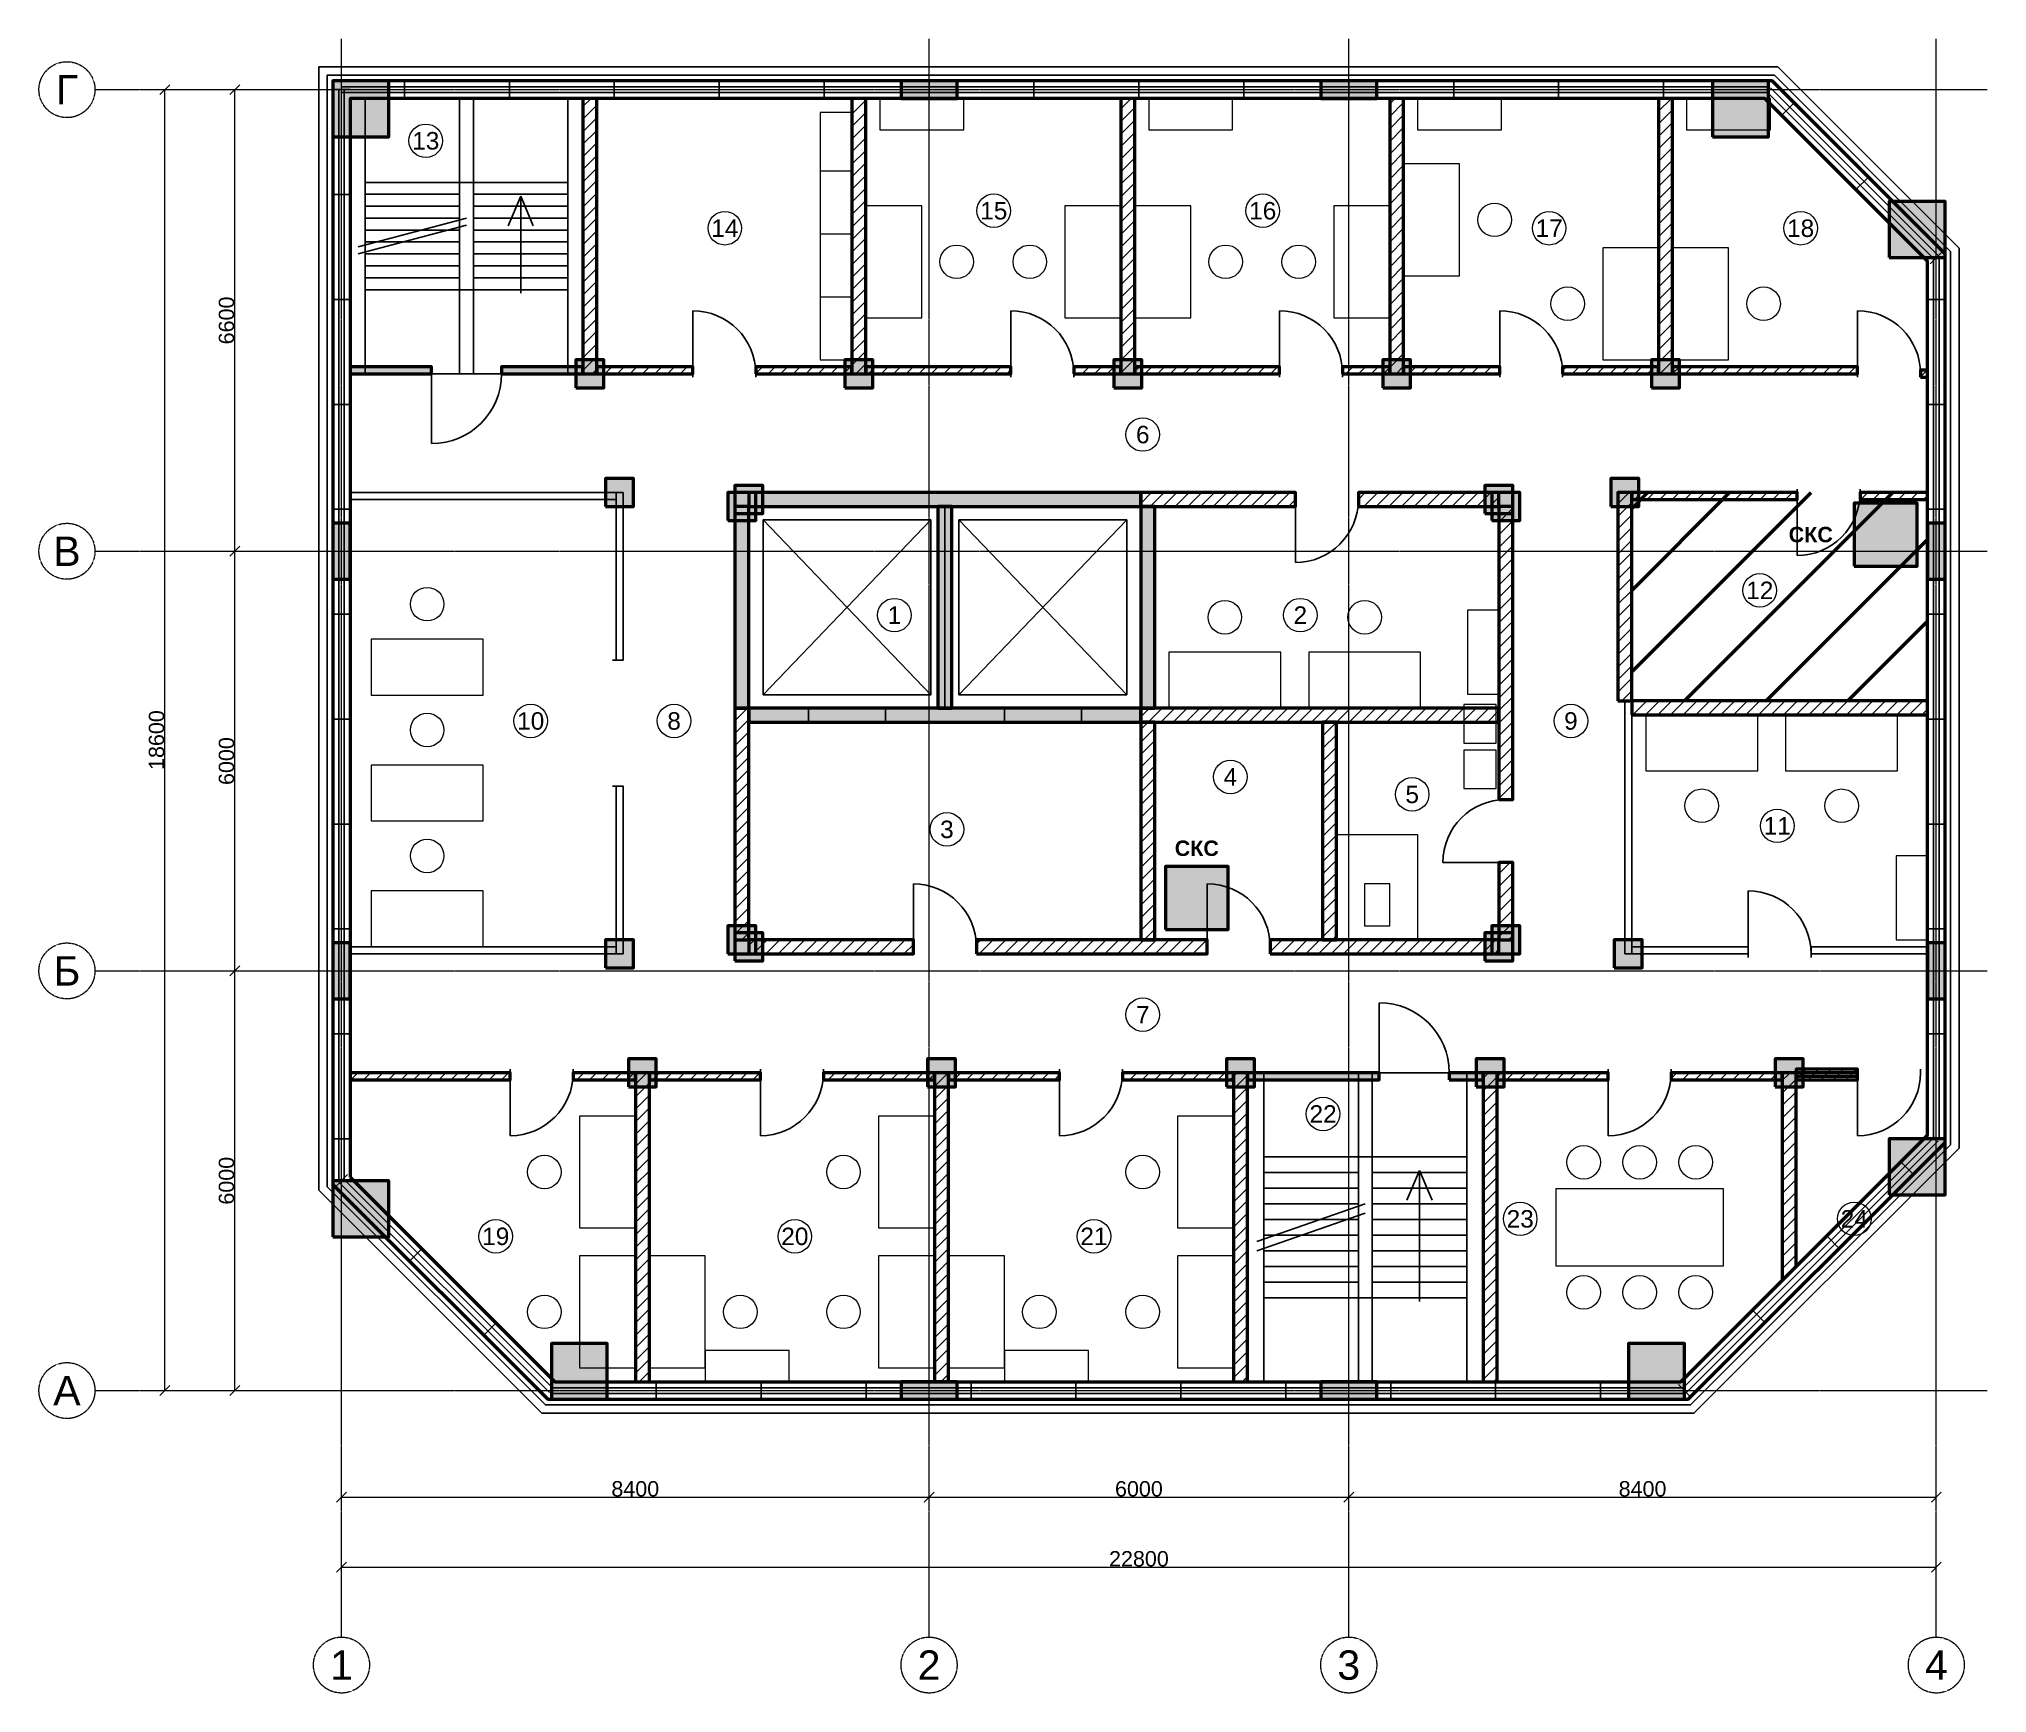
# Model space of a CAD drawing. Header units: millimetres. Extents: x -4325 to 23525, y -4325 to 19325.
import ezdxf
from ezdxf.enums import TextEntityAlignment as Align

# ---------------------------------------------------------------- set-up
doc = ezdxf.new("R2010")
doc.units = ezdxf.units.MM
doc.linetypes.add('CENTER2', pattern=[2.541, 1.587, -0.318, 0.318, -0.318])
for name, color, linetype, lineweight in [('A-ANNO-ROOM', 7, 'CONTINUOUS', 18), ('A-DIMS', 8, 'CONTINUOUS', 13), ('A-DOOR', 3, 'CONTINUOUS', 25), ('A-ELEV', 7, 'CONTINUOUS', 25), ('A-FACADE-PANEL', 8, 'CONTINUOUS', 25), ('A-FURN', 8, 'CONTINUOUS', 18), ('A-GLAZ-RIBBON', 5, 'CONTINUOUS', 25), ('A-GRID', 8, 'CENTER2', 13), ('A-HATCH', 9, 'CONTINUOUS', 9), ('A-OUTLINE', 7, 'CONTINUOUS', 50), ('A-SANI', 8, 'CONTINUOUS', 18), ('A-STAIR', 7, 'CONTINUOUS', 25), ('A-WALL-BLOCK', 9, 'CONTINUOUS', 50), ('A-WALL-GLASS', 4, 'CONTINUOUS', 25), ('A-WALL-RC', 7, 'CONTINUOUS', 50), ('E-SCS-RISER', 1, 'CONTINUOUS', 50), ('E-SERVER-ROOM', 1, 'CONTINUOUS', 50)]:
    doc.layers.add(name, color=color, linetype=linetype, lineweight=lineweight)
doc.styles.add('Arial-Bold', font='arialbd.ttf')
doc.styles.get("Standard").update_dxf_attribs({"font": 'arial.ttf'})

msp = doc.modelspace()

# ---------------------------------------------------------------- hatches: boundary and pattern name
at = {"layer": 'A-HATCH'}
h = msp.add_hatch(dxfattribs=at)
h.set_pattern_fill('ANSI31', scale=40)
h.paths.add_polyline_path([(3450, 14539), (3650, 14539), (3650, 18475), (3650, 18475), (3450, 18475), (3450, 18475)])
h = msp.add_hatch(dxfattribs=at)
h.set_pattern_fill('ANSI31', scale=40)
h.paths.add_polyline_path([(7295, 14539), (7495, 14539), (7495, 18475), (7495, 18475), (7295, 18475), (7295, 18475)])
h = msp.add_hatch(dxfattribs=at)
h.set_pattern_fill('ANSI31', scale=40)
h.paths.add_polyline_path([(11140, 14539), (11340, 14539), (11340, 18475), (11340, 18475), (11140, 18475), (11140, 18475)])
h = msp.add_hatch(dxfattribs=at)
h.set_pattern_fill('ANSI31', scale=40)
h.paths.add_polyline_path([(14985, 14539), (15185, 14539), (15185, 18475), (15185, 18475), (14985, 18475), (14985, 18475)])
h = msp.add_hatch(dxfattribs=at)
h.set_pattern_fill('ANSI31', scale=40)
h.paths.add_polyline_path([(18830, 14539), (19030, 14539), (19030, 18475), (19030, 18475), (18830, 18475), (18830, 18475)])
h = msp.add_hatch(dxfattribs=at)
h.set_pattern_fill('ANSI31', scale=40)
h.paths.add_polyline_path([(3650, 14539), (5022, 14539), (5022, 14639), (3650, 14639)])
h = msp.add_hatch(dxfattribs=at)
h.set_pattern_fill('ANSI31', scale=40)
h.paths.add_polyline_path([(5922, 14539), (7295, 14539), (7295, 14639), (5922, 14639)])
h = msp.add_hatch(dxfattribs=at)
h.set_pattern_fill('ANSI31', scale=40)
h.paths.add_polyline_path([(7495, 14539), (9568, 14539), (9568, 14639), (7495, 14639)])
h = msp.add_hatch(dxfattribs=at)
h.set_pattern_fill('ANSI31', scale=40)
h.paths.add_polyline_path([(10468, 14539), (11140, 14539), (11140, 14639), (10468, 14639)])
h = msp.add_hatch(dxfattribs=at)
h.set_pattern_fill('ANSI31', scale=40)
h.paths.add_polyline_path([(11340, 14539), (13412, 14539), (13412, 14639), (11340, 14639)])
h = msp.add_hatch(dxfattribs=at)
h.set_pattern_fill('ANSI31', scale=40)
h.paths.add_polyline_path([(14312, 14539), (14985, 14539), (14985, 14639), (14312, 14639)])
h = msp.add_hatch(dxfattribs=at)
h.set_pattern_fill('ANSI31', scale=40)
h.paths.add_polyline_path([(15185, 14539), (16558, 14539), (16558, 14639), (15185, 14639)])
h = msp.add_hatch(dxfattribs=at)
h.set_pattern_fill('ANSI31', scale=40)
h.paths.add_polyline_path([(17458, 14539), (18830, 14539), (18830, 14639), (17458, 14639)])
h = msp.add_hatch(dxfattribs=at)
h.set_pattern_fill('ANSI31', scale=40)
h.paths.add_polyline_path([(19030, 14539), (21675, 14539), (21675, 14639), (19030, 14639)])
h = msp.add_hatch(dxfattribs=at)
h.set_pattern_fill('ANSI31', scale=40)
h.paths.add_polyline_path([(22575, 14489), (22675, 14489), (22675, 14489), (22675, 14589), (22675, 14589), (22575, 14589)])
h = msp.add_hatch(dxfattribs=at)
h.set_pattern_fill('ANSI31', scale=40)
h.paths.add_polyline_path([(11428, 12639), (13637, 12639), (13637, 12839), (11428, 12839)])
h = msp.add_hatch(dxfattribs=at)
h.set_pattern_fill('ANSI31', scale=40)
h.paths.add_polyline_path([(14537, 12639), (16546, 12639), (16546, 12839), (14537, 12839)])
h = msp.add_hatch(dxfattribs=at)
h.set_pattern_fill('ANSI31', scale=40)
h.paths.add_polyline_path([(18246, 9861), (18446, 9861), (18446, 12839), (18246, 12839)])
h = msp.add_hatch(dxfattribs=at)
h.set_pattern_fill('ANSI31', scale=40)
h.paths.add_polyline_path([(18446, 12739), (20810, 12739), (20810, 12839), (18446, 12839)])
h = msp.add_hatch(dxfattribs=at)
h.set_pattern_fill('ANSI31', scale=40)
h.paths.add_polyline_path([(21710, 12739), (22675, 12739), (22675, 12739), (22675, 12839), (22675, 12839), (21710, 12839)])
h = msp.add_hatch(dxfattribs=at)
h.set_pattern_fill('ANSI31', scale=40)
h.paths.add_polyline_path([(16546, 8450), (16746, 8450), (16746, 12639), (16546, 12639)])
h = msp.add_hatch(dxfattribs=at)
h.set_pattern_fill('ANSI31', scale=40)
h.paths.add_polyline_path([(5625, 6444), (5825, 6444), (5825, 9757), (5625, 9757)])
h = msp.add_hatch(dxfattribs=at)
h.set_pattern_fill('ANSI31', scale=40)
h.paths.add_polyline_path([(11428, 9557), (16546, 9557), (16546, 9757), (11428, 9757)])
h = msp.add_hatch(dxfattribs=at)
h.set_pattern_fill('ANSI31', scale=40)
h.paths.add_polyline_path([(18446, 9661), (22675, 9661), (22675, 9661), (22675, 9861), (22675, 9861), (18446, 9861)])
h = msp.add_hatch(dxfattribs=at)
h.set_pattern_fill('ANSI31', scale=40)
h.paths.add_polyline_path([(11428, 6444), (11628, 6444), (11628, 9557), (11428, 9557)])
h = msp.add_hatch(dxfattribs=at)
h.set_pattern_fill('ANSI31', scale=40)
h.paths.add_polyline_path([(14027, 6444), (14227, 6444), (14227, 9557), (14027, 9557)])
h = msp.add_hatch(dxfattribs=at)
h.set_pattern_fill('ANSI31', scale=40)
h.paths.add_polyline_path([(16546, 6444), (16746, 6444), (16746, 7550), (16546, 7550)])
h = msp.add_hatch(dxfattribs=at)
h.set_pattern_fill('ANSI31', scale=40)
h.paths.add_polyline_path([(5825, 6244), (8176, 6244), (8176, 6444), (5825, 6444)])
h = msp.add_hatch(dxfattribs=at)
h.set_pattern_fill('ANSI31', scale=40)
h.paths.add_polyline_path([(9076, 6244), (12378, 6244), (12378, 6444), (9076, 6444)])
h = msp.add_hatch(dxfattribs=at)
h.set_pattern_fill('ANSI31', scale=40)
h.paths.add_polyline_path([(13278, 6244), (16546, 6244), (16546, 6444), (13278, 6444)])
h = msp.add_hatch(dxfattribs=at)
h.set_pattern_fill('ANSI31', scale=40)
h.paths.add_polyline_path([(125, 4444), (125, 4444), (2413, 4444), (2413, 4544), (125, 4544), (125, 4544)])
h = msp.add_hatch(dxfattribs=at)
h.set_pattern_fill('ANSI31', scale=40)
h.paths.add_polyline_path([(3313, 4444), (4201, 4444), (4201, 4544), (3313, 4544)])
h = msp.add_hatch(dxfattribs=at)
h.set_pattern_fill('ANSI31', scale=40)
h.paths.add_polyline_path([(4201, 125), (4401, 125), (4401, 125), (4401, 4544), (4201, 4544), (4201, 125)])
h = msp.add_hatch(dxfattribs=at)
h.set_pattern_fill('ANSI31', scale=40)
h.paths.add_polyline_path([(4401, 4444), (5989, 4444), (5989, 4544), (4401, 4544)])
h = msp.add_hatch(dxfattribs=at)
h.set_pattern_fill('ANSI31', scale=40)
h.paths.add_polyline_path([(6889, 4444), (8477, 4444), (8477, 4544), (6889, 4544)])
h = msp.add_hatch(dxfattribs=at)
h.set_pattern_fill('ANSI31', scale=40)
h.paths.add_polyline_path([(8477, 125), (8677, 125), (8677, 125), (8677, 4544), (8477, 4544), (8477, 125)])
h = msp.add_hatch(dxfattribs=at)
h.set_pattern_fill('ANSI31', scale=40)
h.paths.add_polyline_path([(8677, 4444), (10265, 4444), (10265, 4544), (8677, 4544)])
h = msp.add_hatch(dxfattribs=at)
h.set_pattern_fill('ANSI31', scale=40)
h.paths.add_polyline_path([(11165, 4444), (12753, 4444), (12753, 4544), (11165, 4544)])
h = msp.add_hatch(dxfattribs=at)
h.set_pattern_fill('ANSI31', scale=40)
h.paths.add_polyline_path([(12753, 125), (12953, 125), (12953, 125), (12953, 4544), (12753, 4544), (12753, 125)])
h = msp.add_hatch(dxfattribs=at)
h.set_pattern_fill('ANSI31', scale=40)
h.paths.add_polyline_path([(16321, 125), (16521, 125), (16521, 125), (16521, 4544), (16321, 4544), (16321, 125)])
h = msp.add_hatch(dxfattribs=at)
h.set_pattern_fill('ANSI31', scale=40)
h.paths.add_polyline_path([(16521, 4444), (18109, 4444), (18109, 4544), (16521, 4544)])
h = msp.add_hatch(dxfattribs=at)
h.set_pattern_fill('ANSI31', scale=40)
h.paths.add_polyline_path([(19009, 4444), (20597, 4444), (20597, 4544), (19009, 4544)])
h = msp.add_hatch(dxfattribs=at)
h.set_pattern_fill('ANSI31', scale=40)
h.paths.add_polyline_path([(20797, 1774), (20797, 4544), (20597, 4544), (20597, 1574)])
h = msp.add_hatch(dxfattribs=at)
h.set_pattern_fill('ANSI31', scale=40)
h.paths.add_polyline_path([(20797, 4494), (21675, 4494), (21675, 4594), (20797, 4594)])
h = msp.add_hatch(dxfattribs=at)
h.set_pattern_fill('ANSI31', scale=40)
h.paths.add_polyline_path([(20797, 4444), (21675, 4444), (21675, 4544), (20797, 4544)])
at = {"layer": 'A-WALL-RC'}
h = msp.add_hatch(color=7, dxfattribs=at)
h.dxf.hatch_style = 1
h.paths.add_polyline_path([(-125, 17925), (675, 17925), (675, 18725), (-125, 18725)])
h = msp.add_hatch(color=7, dxfattribs=at)
h.dxf.hatch_style = 1
h.paths.add_polyline_path([(8000, 18475), (8800, 18475), (8800, 18725), (8000, 18725)])
h = msp.add_hatch(color=7, dxfattribs=at)
h.dxf.hatch_style = 1
h.paths.add_polyline_path([(14000, 18475), (14800, 18475), (14800, 18725), (14000, 18725)])
h = msp.add_hatch(color=7, dxfattribs=at)
h.dxf.hatch_style = 1
h.paths.add_polyline_path([(19600, 17925), (20400, 17925), (20400, 18725), (19600, 18725)])
h = msp.add_hatch(color=7, dxfattribs=at)
h.dxf.hatch_style = 1
h.paths.add_polyline_path([(22125, 16200), (22925, 16200), (22925, 17000), (22125, 17000)])
h = msp.add_hatch(color=7, dxfattribs=at)
h.dxf.hatch_style = 1
h.paths.add_polyline_path([(125, 14539), (125, 14539), (1288, 14539), (1288, 14639), (125, 14639), (125, 14639)])
h = msp.add_hatch(color=7, dxfattribs=at)
h.dxf.hatch_style = 1
h.paths.add_polyline_path([(2288, 14539), (3450, 14539), (3450, 14639), (2288, 14639)])
h = msp.add_hatch(color=7, dxfattribs=at)
h.dxf.hatch_style = 1
h.paths.add_polyline_path([(3350, 14339), (3750, 14339), (3750, 14739), (3350, 14739)])
h = msp.add_hatch(color=7, dxfattribs=at)
h.dxf.hatch_style = 1
h.paths.add_polyline_path([(7195, 14339), (7595, 14339), (7595, 14739), (7195, 14739)])
h = msp.add_hatch(color=7, dxfattribs=at)
h.dxf.hatch_style = 1
h.paths.add_polyline_path([(11040, 14339), (11440, 14339), (11440, 14739), (11040, 14739)])
h = msp.add_hatch(color=7, dxfattribs=at)
h.dxf.hatch_style = 1
h.paths.add_polyline_path([(14885, 14339), (15285, 14339), (15285, 14739), (14885, 14739)])
h = msp.add_hatch(color=7, dxfattribs=at)
h.dxf.hatch_style = 1
h.paths.add_polyline_path([(18730, 14339), (19130, 14339), (19130, 14739), (18730, 14739)])
h = msp.add_hatch(color=7, dxfattribs=at)
h.dxf.hatch_style = 1
h.paths.add_polyline_path([(3775, 12639), (4175, 12639), (4175, 13039), (3775, 13039)])
h = msp.add_hatch(color=7, dxfattribs=at)
h.dxf.hatch_style = 1
h.paths.add_polyline_path([(5525, 12439), (5925, 12439), (5925, 12839), (5525, 12839)])
h = msp.add_hatch(color=7, dxfattribs=at)
h.dxf.hatch_style = 1
h.paths.add_polyline_path([(5625, 12539), (6025, 12539), (6025, 12939), (5625, 12939)])
h = msp.add_hatch(color=7, dxfattribs=at)
h.dxf.hatch_style = 1
h.paths.add_polyline_path([(5825, 12639), (11428, 12639), (11428, 12839), (5825, 12839)])
h = msp.add_hatch(color=7, dxfattribs=at)
h.dxf.hatch_style = 1
h.paths.add_polyline_path([(16346, 12539), (16746, 12539), (16746, 12939), (16346, 12939)])
h = msp.add_hatch(color=7, dxfattribs=at)
h.dxf.hatch_style = 1
h.paths.add_polyline_path([(16446, 12439), (16846, 12439), (16846, 12839), (16446, 12839)])
h = msp.add_hatch(color=7, dxfattribs=at)
h.dxf.hatch_style = 1
h.paths.add_polyline_path([(18146, 12639), (18546, 12639), (18546, 13039), (18146, 13039)])
h = msp.add_hatch(color=7, dxfattribs=at)
h.dxf.hatch_style = 1
h.paths.add_polyline_path([(5625, 9757), (5825, 9757), (5825, 12639), (5625, 12639)])
h = msp.add_hatch(color=7, dxfattribs=at)
h.dxf.hatch_style = 1
h.paths.add_polyline_path([(8526, 9757), (8726, 9757), (8726, 12639), (8526, 12639)])
h = msp.add_hatch(color=7, dxfattribs=at)
h.dxf.hatch_style = 1
h.paths.add_polyline_path([(11428, 9757), (11628, 9757), (11628, 12639), (11428, 12639)])
h = msp.add_hatch(color=7, dxfattribs=at)
h.dxf.hatch_style = 1
h.paths.add_polyline_path([(-125, 11600), (125, 11600), (125, 12400), (-125, 12400)])
h = msp.add_hatch(color=7, dxfattribs=at)
h.dxf.hatch_style = 1
h.paths.add_polyline_path([(22675, 11600), (22925, 11600), (22925, 12400), (22675, 12400)])
h = msp.add_hatch(color=7, dxfattribs=at)
h.dxf.hatch_style = 1
h.paths.add_polyline_path([(5825, 9557), (11428, 9557), (11428, 9757), (5825, 9757)])
h = msp.add_hatch(color=7, dxfattribs=at)
h.dxf.hatch_style = 1
h.paths.add_polyline_path([(3775, 6044), (4175, 6044), (4175, 6444), (3775, 6444)])
h = msp.add_hatch(color=7, dxfattribs=at)
h.dxf.hatch_style = 1
h.paths.add_polyline_path([(5525, 6244), (5925, 6244), (5925, 6644), (5525, 6644)])
h = msp.add_hatch(color=7, dxfattribs=at)
h.dxf.hatch_style = 1
h.paths.add_polyline_path([(5625, 6144), (6025, 6144), (6025, 6544), (5625, 6544)])
h = msp.add_hatch(color=7, dxfattribs=at)
h.dxf.hatch_style = 1
h.paths.add_polyline_path([(16346, 6144), (16746, 6144), (16746, 6544), (16346, 6544)])
h = msp.add_hatch(color=7, dxfattribs=at)
h.dxf.hatch_style = 1
h.paths.add_polyline_path([(16446, 6244), (16846, 6244), (16846, 6644), (16446, 6644)])
h = msp.add_hatch(color=7, dxfattribs=at)
h.dxf.hatch_style = 1
h.paths.add_polyline_path([(18196, 6044), (18596, 6044), (18596, 6444), (18196, 6444)])
h = msp.add_hatch(color=7, dxfattribs=at)
h.dxf.hatch_style = 1
h.paths.add_polyline_path([(-125, 5600), (125, 5600), (125, 6400), (-125, 6400)])
h = msp.add_hatch(color=7, dxfattribs=at)
h.dxf.hatch_style = 1
h.paths.add_polyline_path([(22675, 5600), (22925, 5600), (22925, 6400), (22675, 6400)])
h = msp.add_hatch(color=7, dxfattribs=at)
h.dxf.hatch_style = 1
h.paths.add_polyline_path([(4101, 4344), (4501, 4344), (4501, 4744), (4101, 4744)])
h = msp.add_hatch(color=7, dxfattribs=at)
h.dxf.hatch_style = 1
h.paths.add_polyline_path([(8377, 4344), (8777, 4344), (8777, 4744), (8377, 4744)])
h = msp.add_hatch(color=7, dxfattribs=at)
h.dxf.hatch_style = 1
h.paths.add_polyline_path([(12653, 4344), (13053, 4344), (13053, 4744), (12653, 4744)])
h = msp.add_hatch(color=7, dxfattribs=at)
h.dxf.hatch_style = 1
h.paths.add_polyline_path([(16221, 4344), (16621, 4344), (16621, 4744), (16221, 4744)])
h = msp.add_hatch(color=7, dxfattribs=at)
h.dxf.hatch_style = 1
h.paths.add_polyline_path([(20497, 4344), (20897, 4344), (20897, 4744), (20497, 4744)])
h = msp.add_hatch(color=7, dxfattribs=at)
h.dxf.hatch_style = 1
h.paths.add_polyline_path([(12953, 4444), (14837, 4444), (14837, 4544), (12953, 4544)])
h = msp.add_hatch(color=7, dxfattribs=at)
h.dxf.hatch_style = 1
h.paths.add_polyline_path([(15837, 4444), (16321, 4444), (16321, 4544), (15837, 4544)])
h = msp.add_hatch(color=7, dxfattribs=at)
h.dxf.hatch_style = 1
h.paths.add_polyline_path([(22125, 2800), (22925, 2800), (22925, 3600), (22125, 3600)])
h = msp.add_hatch(color=7, dxfattribs=at)
h.dxf.hatch_style = 1
h.paths.add_polyline_path([(-125, 2200), (675, 2200), (675, 3000), (-125, 3000)])
h = msp.add_hatch(color=7, dxfattribs=at)
h.dxf.hatch_style = 1
h.paths.add_polyline_path([(3000, -125), (3800, -125), (3800, 675), (3000, 675)])
h = msp.add_hatch(color=7, dxfattribs=at)
h.dxf.hatch_style = 1
h.paths.add_polyline_path([(18400, -125), (19200, -125), (19200, 675), (18400, 675)])
h = msp.add_hatch(color=7, dxfattribs=at)
h.dxf.hatch_style = 1
h.paths.add_polyline_path([(8000, -125), (8800, -125), (8800, 125), (8000, 125)])
h = msp.add_hatch(color=7, dxfattribs=at)
h.dxf.hatch_style = 1
h.paths.add_polyline_path([(14000, -125), (14800, -125), (14800, 125), (14000, 125)])
at = {"layer": 'E-SCS-RISER'}
h = msp.add_hatch(color=7, dxfattribs=at)
h.dxf.hatch_style = 1
h.paths.add_polyline_path([(21625, 11789), (22525, 11789), (22525, 12689), (21625, 12689)])
h = msp.add_hatch(color=7, dxfattribs=at)
h.dxf.hatch_style = 1
h.paths.add_polyline_path([(11778, 6594), (12678, 6594), (12678, 7494), (11778, 7494)])
at = {"layer": 'E-SERVER-ROOM'}
h = msp.add_hatch(dxfattribs=at)
h.set_pattern_fill('ANSI31', scale=260)
h.paths.add_polyline_path([(18446, 9861), (22675, 9861), (22675, 12839), (18446, 12839)])

# ---------------------------------------------------------------- linework, layer by layer
at = {"layer": 'A-ANNO-ROOM'}
for centre in [(1205, 17869), (9325, 16869), (13170, 16869), (5480, 16619), (17265, 16619), (20860, 16619), (11455, 13669), (20276, 11441), (7905, 11087), (13708, 11087), (2705, 9574), (4755, 9574), (17576, 9574), (12708, 8774), (15307, 8524), (8655, 8024), (20526, 8074), (11455, 5374), (14033, 3955), (16851, 2455), (21627, 2455), (2205, 2205), (6481, 2205), (10757, 2205)]:
    msp.add_circle(centre, 240, dxfattribs=at)
at = {"layer": 'A-DIMS'}
for p, q in [((-2596, 18529), (-2454, 18671)), ((-1596, 18529), (-1454, 18671)), ((-2525, 0), (-2525, 18600)), ((-1525, 12000), (-1525, 18600)), ((-1596, 11929), (-1454, 12071)), ((-1596, 11929), (-1454, 12071)), ((-1525, 6000), (-1525, 12000)), ((-1596, 5929), (-1454, 6071)), ((-1596, 5929), (-1454, 6071)), ((-1525, 0), (-1525, 6000)), ((-2596, -71), (-2454, 71)), ((-1596, -71), (-1454, 71)), ((-71, -1596), (71, -1454)), ((0, -1525), (8400, -1525)), ((8329, -1596), (8471, -1454)), ((8329, -1596), (8471, -1454)), ((8400, -1525), (14400, -1525)), ((14329, -1596), (14471, -1454)), ((14329, -1596), (14471, -1454)), ((14400, -1525), (22800, -1525)), ((22729, -1596), (22871, -1454)), ((-71, -2596), (71, -2454)), ((22729, -2596), (22871, -2454)), ((0, -2525), (22800, -2525))]:
    msp.add_line(p, q, dxfattribs=at)
at = {"layer": 'A-DOOR'}
for p, q in [((5022, 14539), (5022, 15439)), ((9568, 14539), (9568, 15439)), ((13412, 14539), (13412, 15439)), ((16558, 14539), (16558, 15439)), ((21675, 14539), (21675, 15439)), ((1288, 14489), (1288, 14589)), ((1288, 14539), (1288, 13539)), ((2288, 14489), (2288, 14589)), ((5022, 14489), (5022, 14589)), ((5922, 14489), (5922, 14589)), ((9568, 14489), (9568, 14589)), ((10468, 14489), (10468, 14589)), ((13412, 14489), (13412, 14589)), ((14312, 14489), (14312, 14589)), ((16558, 14489), (16558, 14589)), ((17458, 14489), (17458, 14589)), ((21675, 14489), (21675, 14589)), ((22575, 14489), (22575, 14589)), ((13637, 12639), (13637, 12839)), ((14537, 12639), (14537, 12839)), ((20810, 12789), (20810, 12889)), ((20810, 12839), (20810, 11939)), ((21710, 12789), (21710, 12889)), ((13637, 12739), (13637, 11839)), ((3875, 10442), (3975, 10442)), ((6676, 9557), (6676, 9757)), ((7776, 9557), (7776, 9757)), ((9477, 9557), (9477, 9757)), ((10577, 9557), (10577, 9757)), ((3875, 8642), (3975, 8642)), ((16546, 8450), (16746, 8450)), ((16646, 7550), (15746, 7550)), ((16546, 7550), (16746, 7550)), ((8176, 6344), (8176, 7244)), ((12378, 6344), (12378, 7244)), ((20110, 6244), (20110, 7144)), ((8176, 6244), (8176, 6444)), ((9076, 6244), (9076, 6444)), ((12378, 6244), (12378, 6444)), ((13278, 6244), (13278, 6444)), ((20110, 6194), (20110, 6294)), ((21010, 6194), (21010, 6294)), ((14837, 4544), (14837, 5544)), ((2413, 4494), (2413, 4594)), ((2413, 4544), (2413, 3644)), ((3313, 4494), (3313, 4594)), ((5989, 4494), (5989, 4594)), ((5989, 4544), (5989, 3644)), ((6889, 4494), (6889, 4594)), ((10265, 4494), (10265, 4594)), ((10265, 4544), (10265, 3644)), ((11165, 4494), (11165, 4594)), ((14837, 4494), (14837, 4594)), ((15837, 4494), (15837, 4594)), ((18109, 4494), (18109, 4594)), ((18109, 4544), (18109, 3644)), ((19009, 4494), (19009, 4594)), ((21675, 4494), (21675, 4594)), ((21675, 4544), (21675, 3644)), ((22575, 4494), (22575, 4594))]:
    msp.add_line(p, q, dxfattribs=at)
for centre, radius, start, end in [((5022, 14539), 900, 0, 90), ((9568, 14539), 900, 0, 90), ((13412, 14539), 900, 0, 90), ((16558, 14539), 900, 0, 90), ((21675, 14539), 900, 0, 90), ((1288, 14539), 1000, -90, 0), ((20810, 12839), 900, -90, 0), ((13637, 12739), 900, -90, 0), ((16646, 7550), 900, 90, 180), ((8176, 6344), 900, 0, 90), ((12378, 6344), 900, 0, 90), ((20110, 6244), 900, 0, 90), ((14837, 4544), 1000, 0, 90), ((2413, 4544), 900, -90, 0), ((5989, 4544), 900, -90, 0), ((10265, 4544), 900, -90, 0), ((18109, 4544), 900, -90, 0), ((21675, 4544), 900, -90, 0)]:
    msp.add_arc(centre, radius, start, end, dxfattribs=at)
at = {"layer": 'A-ELEV'}
for p, q in [((8626, 9757), (8626, 12639)), ((6026, 9948), (8426, 12448)), ((6026, 12448), (8426, 9948)), ((8827, 9948), (11227, 12448)), ((8827, 12448), (11227, 9948))]:
    msp.add_line(p, q, dxfattribs=at)
for points in [[(6026, 9948), (8426, 9948), (8426, 12448), (6026, 12448)], [(8827, 9948), (11227, 9948), (11227, 12448), (8827, 12448)]]:
    msp.add_lwpolyline(points, close=True, dxfattribs=at)
at = {"layer": 'A-FACADE-PANEL'}
for points in [[(-325, 2865), (2865, -325), (19335, -325), (23125, 3465), (23125, 16335), (20535, 18925), (-325, 18925)], [(-205, 2915), (2915, -205), (19285, -205), (23005, 3515), (23005, 16285), (20485, 18805), (-205, 18805)]]:
    msp.add_lwpolyline(points, close=True, dxfattribs=at)
at = {"layer": 'A-FURN'}
for p, q in [((6845, 17439), (7295, 17439)), ((6845, 16539), (7295, 16539)), ((6845, 15639), (7295, 15639))]:
    msp.add_line(p, q, dxfattribs=at)
for points in [[(7695, 18025), (8895, 18025), (8895, 18475), (7695, 18475)], [(11540, 18025), (12740, 18025), (12740, 18475), (11540, 18475)], [(15385, 18025), (16585, 18025), (16585, 18475), (15385, 18475)], [(19230, 18025), (20430, 18025), (20430, 18475), (19230, 18475)], [(6845, 14739), (7295, 14739), (7295, 18275), (6845, 18275)], [(15185, 15939), (15985, 15939), (15985, 17539), (15185, 17539)], [(7495, 15339), (8295, 15339), (8295, 16939), (7495, 16939)], [(10340, 15339), (11140, 15339), (11140, 16939), (10340, 16939)], [(11340, 15339), (12140, 15339), (12140, 16939), (11340, 16939)], [(14185, 15339), (14985, 15339), (14985, 16939), (14185, 16939)], [(18030, 14739), (18830, 14739), (18830, 16339), (18030, 16339)], [(19030, 14739), (19830, 14739), (19830, 16339), (19030, 16339)], [(16096, 9957), (16546, 9957), (16546, 11157), (16096, 11157)], [(425, 9944), (2025, 9944), (2025, 10744), (425, 10744)], [(11828, 9757), (13428, 9757), (13428, 10557), (11828, 10557)], [(13828, 9757), (15428, 9757), (15428, 10557), (13828, 10557)], [(18646, 8861), (20246, 8861), (20246, 9661), (18646, 9661)], [(20646, 8861), (22246, 8861), (22246, 9661), (20646, 9661)], [(425, 8144), (2025, 8144), (2025, 8944), (425, 8944)], [(22225, 6444), (22675, 6444), (22675, 7644), (22225, 7644)], [(425, 6344), (2025, 6344), (2025, 7144), (425, 7144)], [(3401, 2325), (4201, 2325), (4201, 3925), (3401, 3925)], [(7677, 2325), (8477, 2325), (8477, 3925), (7677, 3925)], [(11953, 2325), (12753, 2325), (12753, 3925), (11953, 3925)], [(17359, 1784), (19759, 1784), (19759, 2884), (17359, 2884)], [(3401, 325), (4201, 325), (4201, 1925), (3401, 1925)], [(4401, 325), (5201, 325), (5201, 1925), (4401, 1925)], [(7677, 325), (8477, 325), (8477, 1925), (7677, 1925)], [(8677, 325), (9477, 325), (9477, 1925), (8677, 1925)], [(11953, 325), (12753, 325), (12753, 1925), (11953, 1925)], [(5201, 125), (6401, 125), (6401, 575), (5201, 575)], [(9477, 125), (10677, 125), (10677, 575), (9477, 575)]]:
    msp.add_lwpolyline(points, close=True, dxfattribs=at)
for centre in [(16485, 16739), (8795, 16139), (9840, 16139), (12640, 16139), (13685, 16139), (17530, 15539), (20330, 15539), (1225, 11244), (12628, 11057), (14628, 11057), (1225, 9444), (19446, 8361), (21446, 8361), (1225, 7644), (2901, 3125), (7177, 3125), (11453, 3125), (17759, 3264), (18559, 3264), (19359, 3264), (17759, 1404), (18559, 1404), (19359, 1404), (2901, 1125), (5701, 1125), (7177, 1125), (9977, 1125), (11453, 1125)]:
    msp.add_circle(centre, 240, dxfattribs=at)
at = {"layer": 'A-GLAZ-RIBBON'}
for p, q in [((900, 18475), (900, 18725)), ((2400, 18475), (2400, 18725)), ((3900, 18475), (3900, 18725)), ((5400, 18475), (5400, 18725)), ((6900, 18475), (6900, 18725)), ((8400, 18475), (8400, 18725)), ((9900, 18475), (9900, 18725)), ((11400, 18475), (11400, 18725)), ((12900, 18475), (12900, 18725)), ((14400, 18475), (14400, 18725)), ((15900, 18475), (15900, 18725)), ((17400, 18475), (17400, 18725)), ((18900, 18475), (18900, 18725)), ((20400, 18475), (20400, 18725)), ((125, 18600), (-125, 18600)), ((-40, 18600), (-40, 3000)), ((20400, 18640), (0, 18640)), ((20400, 18560), (0, 18560)), ((40, 18600), (40, 3000)), ((22772, 16172), (20372, 18572)), ((22828, 16228), (20428, 18628)), ((20590, 18233), (20767, 18410)), ((21651, 17172), (21828, 17349)), ((125, 17100), (-125, 17100)), ((22712, 16112), (22888, 16288)), ((22760, 3600), (22760, 16200)), ((22840, 3600), (22840, 16200)), ((125, 15600), (-125, 15600)), ((22675, 15600), (22925, 15600)), ((125, 14100), (-125, 14100)), ((22675, 14100), (22925, 14100)), ((125, 12600), (-125, 12600)), ((22675, 12600), (22925, 12600)), ((125, 11100), (-125, 11100)), ((22675, 11100), (22925, 11100)), ((125, 9600), (-125, 9600)), ((22675, 9600), (22925, 9600)), ((125, 8100), (-125, 8100)), ((22675, 8100), (22925, 8100)), ((125, 6600), (-125, 6600)), ((22675, 6600), (22925, 6600)), ((125, 5100), (-125, 5100)), ((22675, 5100), (22925, 5100)), ((19172, 28), (22772, 3628)), ((125, 3600), (-125, 3600)), ((19228, -28), (22828, 3572)), ((22675, 3600), (22925, 3600)), ((88, 3088), (-88, 2912)), ((22294, 3270), (22470, 3094)), ((-28, 2972), (2972, -28)), ((28, 3028), (3028, 28)), ((1149, 2028), (972, 1851)), ((21233, 2210), (21410, 2033)), ((20172, 1149), (20349, 972)), ((2210, 967), (2033, 790)), ((3000, 125), (3000, -125)), ((3000, 40), (19200, 40)), ((4500, 125), (4500, -125)), ((6000, 125), (6000, -125)), ((7500, 125), (7500, -125)), ((9000, 125), (9000, -125)), ((10500, 125), (10500, -125)), ((12000, 125), (12000, -125)), ((13500, 125), (13500, -125)), ((15000, 125), (15000, -125)), ((16500, 125), (16500, -125)), ((18000, 125), (18000, -125)), ((19112, 88), (19288, -88)), ((3000, -40), (19200, -40))]:
    msp.add_line(p, q, dxfattribs=at)
at = {"layer": 'A-GRID'}
for p, q in [((0, -3525), (0, 19325)), ((8400, -3525), (8400, 19325)), ((14400, -3525), (14400, 19325)), ((22800, -3525), (22800, 19325)), ((-3525, 18600), (23525, 18600)), ((-3525, 12000), (23525, 12000)), ((-3525, 6000), (23525, 6000)), ((-3525, 0), (23525, 0))]:
    msp.add_line(p, q, dxfattribs=at)
for centre in [(-3925, 18600), (-3925, 12000), (-3925, 6000), (-3925, 0), (0, -3925), (8400, -3925), (14400, -3925), (22800, -3925)]:
    msp.add_circle(centre, 400, dxfattribs=at)
at = {"layer": 'A-OUTLINE'}
for points in [[(-125, 2948), (2948, -125), (19252, -125), (22925, 3548), (22925, 16252), (20452, 18725), (-125, 18725)], [(125, 3052), (3052, 125), (19148, 125), (22675, 3652), (22675, 16148), (20348, 18475), (125, 18475)]]:
    msp.add_lwpolyline(points, close=True, dxfattribs=at)
at = {"layer": 'A-SANI'}
for points in [[(16046, 9257), (16506, 9257), (16506, 9807), (16046, 9807)], [(16046, 8607), (16506, 8607), (16506, 9157), (16046, 9157)], [(14227, 6444), (15386, 6444), (15386, 7944), (14227, 7944)], [(14627, 6644), (14987, 6644), (14987, 7244), (14627, 7244)]]:
    msp.add_lwpolyline(points, close=True, dxfattribs=at)
at = {"layer": 'A-STAIR'}
for p, q in [((338, 17275), (1688, 17275)), ((338, 17275), (3238, 17275)), ((1888, 17275), (3238, 17275)), ((338, 17104), (1688, 17104)), ((1888, 17104), (3238, 17104)), ((2562, 17075), (2382, 16655)), ((2562, 15689), (2562, 17075)), ((2562, 17075), (2742, 16655)), ((238, 16353), (1788, 16763)), ((338, 16934), (1688, 16934)), ((338, 16763), (1688, 16763)), ((1888, 16934), (3238, 16934)), ((1888, 16763), (3238, 16763)), ((238, 16251), (1788, 16661)), ((338, 16592), (1688, 16592)), ((1888, 16592), (3238, 16592)), ((338, 16422), (1688, 16422)), ((338, 16251), (1688, 16251)), ((1888, 16422), (3238, 16422)), ((1888, 16251), (3238, 16251)), ((338, 16080), (1688, 16080)), ((338, 15910), (1688, 15910)), ((1888, 16080), (3238, 16080)), ((1888, 15910), (3238, 15910)), ((338, 15739), (3238, 15739)), ((13187, 3344), (14537, 3344)), ((13187, 3344), (16087, 3344)), ((14737, 3344), (16087, 3344)), ((13187, 3120), (14537, 3120)), ((14737, 3120), (16087, 3120)), ((15412, 3144), (15232, 2724)), ((15412, 1275), (15412, 3144)), ((15412, 3144), (15592, 2724)), ((13187, 2895), (14537, 2895)), ((14737, 2895), (16087, 2895)), ((13087, 2133), (14637, 2671)), ((13087, 1998), (14637, 2536)), ((13187, 2671), (14537, 2671)), ((14737, 2671), (16087, 2671)), ((13187, 2447), (14537, 2447)), ((14737, 2447), (16087, 2447)), ((13187, 2222), (14537, 2222)), ((13187, 1998), (14537, 1998)), ((14737, 2222), (16087, 2222)), ((14737, 1998), (16087, 1998)), ((13187, 1774), (14537, 1774)), ((14737, 1774), (16087, 1774)), ((13187, 1549), (14537, 1549)), ((14737, 1549), (16087, 1549)), ((13187, 1325), (16087, 1325))]:
    msp.add_line(p, q, dxfattribs=at)
for points in [[(338, 14539), (1688, 14539), (1688, 18475), (338, 18475)], [(1688, 14539), (1888, 14539), (1888, 18475), (1688, 18475)], [(1888, 14539), (3238, 14539), (3238, 18475), (1888, 18475)], [(13187, 125), (14537, 125), (14537, 4544), (13187, 4544)], [(14537, 125), (14737, 125), (14737, 4544), (14537, 4544)], [(14737, 125), (16087, 125), (16087, 4544), (14737, 4544)]]:
    msp.add_lwpolyline(points, close=True, dxfattribs=at)
at = {"layer": 'A-WALL-BLOCK'}
for points in [[(3450, 14539), (3650, 14539), (3650, 18475), (3650, 18475), (3450, 18475), (3450, 18475)], [(7295, 14539), (7495, 14539), (7495, 18475), (7495, 18475), (7295, 18475), (7295, 18475)], [(11140, 14539), (11340, 14539), (11340, 18475), (11340, 18475), (11140, 18475), (11140, 18475)], [(14985, 14539), (15185, 14539), (15185, 18475), (15185, 18475), (14985, 18475), (14985, 18475)], [(18830, 14539), (19030, 14539), (19030, 18475), (19030, 18475), (18830, 18475), (18830, 18475)], [(3650, 14539), (5022, 14539), (5022, 14639), (3650, 14639)], [(5922, 14539), (7295, 14539), (7295, 14639), (5922, 14639)], [(7495, 14539), (9568, 14539), (9568, 14639), (7495, 14639)], [(10468, 14539), (11140, 14539), (11140, 14639), (10468, 14639)], [(11340, 14539), (13412, 14539), (13412, 14639), (11340, 14639)], [(14312, 14539), (14985, 14539), (14985, 14639), (14312, 14639)], [(15185, 14539), (16558, 14539), (16558, 14639), (15185, 14639)], [(17458, 14539), (18830, 14539), (18830, 14639), (17458, 14639)], [(19030, 14539), (21675, 14539), (21675, 14639), (19030, 14639)], [(22575, 14489), (22675, 14489), (22675, 14489), (22675, 14589), (22675, 14589), (22575, 14589)], [(11428, 12639), (13637, 12639), (13637, 12839), (11428, 12839)], [(14537, 12639), (16546, 12639), (16546, 12839), (14537, 12839)], [(18246, 9861), (18446, 9861), (18446, 12839), (18246, 12839)], [(18446, 12739), (20810, 12739), (20810, 12839), (18446, 12839)], [(21710, 12739), (22675, 12739), (22675, 12739), (22675, 12839), (22675, 12839), (21710, 12839)], [(16546, 8450), (16746, 8450), (16746, 12639), (16546, 12639)], [(5625, 6444), (5825, 6444), (5825, 9757), (5625, 9757)], [(11428, 9557), (16546, 9557), (16546, 9757), (11428, 9757)], [(18446, 9661), (22675, 9661), (22675, 9661), (22675, 9861), (22675, 9861), (18446, 9861)], [(11428, 6444), (11628, 6444), (11628, 9557), (11428, 9557)], [(14027, 6444), (14227, 6444), (14227, 9557), (14027, 9557)], [(16546, 6444), (16746, 6444), (16746, 7550), (16546, 7550)], [(5825, 6244), (8176, 6244), (8176, 6444), (5825, 6444)], [(9076, 6244), (12378, 6244), (12378, 6444), (9076, 6444)], [(13278, 6244), (16546, 6244), (16546, 6444), (13278, 6444)], [(125, 4444), (125, 4444), (2413, 4444), (2413, 4544), (125, 4544), (125, 4544)], [(3313, 4444), (4201, 4444), (4201, 4544), (3313, 4544)], [(4201, 125), (4401, 125), (4401, 125), (4401, 4544), (4201, 4544), (4201, 125)], [(4401, 4444), (5989, 4444), (5989, 4544), (4401, 4544)], [(6889, 4444), (8477, 4444), (8477, 4544), (6889, 4544)], [(8477, 125), (8677, 125), (8677, 125), (8677, 4544), (8477, 4544), (8477, 125)], [(8677, 4444), (10265, 4444), (10265, 4544), (8677, 4544)], [(11165, 4444), (12753, 4444), (12753, 4544), (11165, 4544)], [(12753, 125), (12953, 125), (12953, 125), (12953, 4544), (12753, 4544), (12753, 125)], [(16321, 125), (16521, 125), (16521, 125), (16521, 4544), (16321, 4544), (16321, 125)], [(16521, 4444), (18109, 4444), (18109, 4544), (16521, 4544)], [(19009, 4444), (20597, 4444), (20597, 4544), (19009, 4544)], [(20797, 1774), (20797, 4544), (20597, 4544), (20597, 1574)], [(20797, 4494), (21675, 4494), (21675, 4594), (20797, 4594)], [(20797, 4444), (21675, 4444), (21675, 4544), (20797, 4544)]]:
    msp.add_lwpolyline(points, close=True, dxfattribs=at)
at = {"layer": 'A-WALL-GLASS'}
for points in [[(125, 12739), (125, 12739), (3925, 12739), (3925, 12839), (125, 12839), (125, 12839)], [(3925, 10442), (4025, 10442), (4025, 12839), (3925, 12839)], [(18346, 6244), (18446, 6244), (18446, 9861), (18346, 9861)], [(3925, 6244), (4025, 6244), (4025, 8642), (3925, 8642)], [(125, 6244), (125, 6244), (3925, 6244), (3925, 6344), (125, 6344), (125, 6344)], [(18446, 6244), (20110, 6244), (20110, 6344), (18446, 6344)], [(21010, 6244), (22675, 6244), (22675, 6244), (22675, 6344), (22675, 6344), (21010, 6344)]]:
    msp.add_lwpolyline(points, close=True, dxfattribs=at)
at = {"layer": 'A-WALL-RC'}
for points in [[(-125, 17925), (675, 17925), (675, 18725), (-125, 18725)], [(8000, 18475), (8800, 18475), (8800, 18725), (8000, 18725)], [(14000, 18475), (14800, 18475), (14800, 18725), (14000, 18725)], [(19600, 17925), (20400, 17925), (20400, 18725), (19600, 18725)], [(22125, 16200), (22925, 16200), (22925, 17000), (22125, 17000)], [(125, 14539), (125, 14539), (1288, 14539), (1288, 14639), (125, 14639), (125, 14639)], [(2288, 14539), (3450, 14539), (3450, 14639), (2288, 14639)], [(3350, 14339), (3750, 14339), (3750, 14739), (3350, 14739)], [(7195, 14339), (7595, 14339), (7595, 14739), (7195, 14739)], [(11040, 14339), (11440, 14339), (11440, 14739), (11040, 14739)], [(14885, 14339), (15285, 14339), (15285, 14739), (14885, 14739)], [(18730, 14339), (19130, 14339), (19130, 14739), (18730, 14739)], [(3775, 12639), (4175, 12639), (4175, 13039), (3775, 13039)], [(5525, 12439), (5925, 12439), (5925, 12839), (5525, 12839)], [(5625, 12539), (6025, 12539), (6025, 12939), (5625, 12939)], [(5825, 12639), (11428, 12639), (11428, 12839), (5825, 12839)], [(16346, 12539), (16746, 12539), (16746, 12939), (16346, 12939)], [(16446, 12439), (16846, 12439), (16846, 12839), (16446, 12839)], [(18146, 12639), (18546, 12639), (18546, 13039), (18146, 13039)], [(5625, 9757), (5825, 9757), (5825, 12639), (5625, 12639)], [(8526, 9757), (8726, 9757), (8726, 12639), (8526, 12639)], [(11428, 9757), (11628, 9757), (11628, 12639), (11428, 12639)], [(-125, 11600), (125, 11600), (125, 12400), (-125, 12400)], [(22675, 11600), (22925, 11600), (22925, 12400), (22675, 12400)], [(5825, 9557), (11428, 9557), (11428, 9757), (5825, 9757)], [(3775, 6044), (4175, 6044), (4175, 6444), (3775, 6444)], [(5525, 6244), (5925, 6244), (5925, 6644), (5525, 6644)], [(5625, 6144), (6025, 6144), (6025, 6544), (5625, 6544)], [(16346, 6144), (16746, 6144), (16746, 6544), (16346, 6544)], [(16446, 6244), (16846, 6244), (16846, 6644), (16446, 6644)], [(18196, 6044), (18596, 6044), (18596, 6444), (18196, 6444)], [(-125, 5600), (125, 5600), (125, 6400), (-125, 6400)], [(22675, 5600), (22925, 5600), (22925, 6400), (22675, 6400)], [(4101, 4344), (4501, 4344), (4501, 4744), (4101, 4744)], [(8377, 4344), (8777, 4344), (8777, 4744), (8377, 4744)], [(12653, 4344), (13053, 4344), (13053, 4744), (12653, 4744)], [(16221, 4344), (16621, 4344), (16621, 4744), (16221, 4744)], [(20497, 4344), (20897, 4344), (20897, 4744), (20497, 4744)], [(12953, 4444), (14837, 4444), (14837, 4544), (12953, 4544)], [(15837, 4444), (16321, 4444), (16321, 4544), (15837, 4544)], [(22125, 2800), (22925, 2800), (22925, 3600), (22125, 3600)], [(-125, 2200), (675, 2200), (675, 3000), (-125, 3000)], [(3000, -125), (3800, -125), (3800, 675), (3000, 675)], [(18400, -125), (19200, -125), (19200, 675), (18400, 675)], [(8000, -125), (8800, -125), (8800, 125), (8000, 125)], [(14000, -125), (14800, -125), (14800, 125), (14000, 125)]]:
    msp.add_lwpolyline(points, close=True, dxfattribs=at)
at = {"layer": 'E-SCS-RISER'}
for points in [[(21625, 11789), (22525, 11789), (22525, 12689), (21625, 12689)], [(11778, 6594), (12678, 6594), (12678, 7494), (11778, 7494)]]:
    msp.add_lwpolyline(points, close=True, dxfattribs=at)

# ---------------------------------------------------------------- texts
at = {"layer": 'A-ANNO-ROOM'}
for s, p in [('13', (1205, 17869)), ('15', (9325, 16869)), ('16', (13170, 16869)), ('14', (5480, 16619)), ('17', (17265, 16619)), ('18', (20860, 16619)), ('6', (11455, 13669)), ('12', (20276, 11441)), ('1', (7905, 11087)), ('2', (13708, 11087)), ('10', (2705, 9574)), ('8', (4755, 9574)), ('9', (17576, 9574)), ('4', (12708, 8774)), ('5', (15307, 8524)), ('3', (8655, 8024)), ('11', (20526, 8074)), ('7', (11455, 5374)), ('22', (14033, 3955)), ('23', (16851, 2455)), ('24', (21627, 2455)), ('19', (2205, 2205)), ('20', (6481, 2205)), ('21', (10757, 2205))]:
    msp.add_text(s, height=250, dxfattribs=at).set_placement(p, align=Align.MIDDLE_CENTER)
at = {"layer": 'A-DIMS'}
for s, p in [('6600', (-1645, 15300)), ('18600', (-2645, 9300)), ('6000', (-1645, 9000)), ('6000', (-1645, 3000))]:
    msp.add_text(s, height=220, rotation=90, dxfattribs=at).set_placement(p, align=Align.MIDDLE_CENTER)
for s, p in [('8400', (4200, -1405)), ('6000', (11400, -1405)), ('8400', (18600, -1405)), ('22800', (11400, -2405))]:
    msp.add_text(s, height=220, dxfattribs=at).set_placement(p, align=Align.MIDDLE_CENTER)
at = {"layer": 'A-GRID'}
for s, p in [('Г', (-3925, 18600)), ('В', (-3925, 12000)), ('Б', (-3925, 6000)), ('А', (-3925, 0)), ('1', (0, -3925)), ('2', (8400, -3925)), ('3', (14400, -3925)), ('4', (22800, -3925))]:
    msp.add_text(s, height=420, dxfattribs=at).set_placement(p, align=Align.MIDDLE_CENTER)
at = {"layer": 'E-SCS-RISER', "style": 'Arial-Bold'}
for p in [(21005, 12239), (12228, 7754)]:
    msp.add_text('СКС', height=220, dxfattribs=at).set_placement(p, align=Align.MIDDLE_CENTER)

doc.saveas('drawing.dxf')
